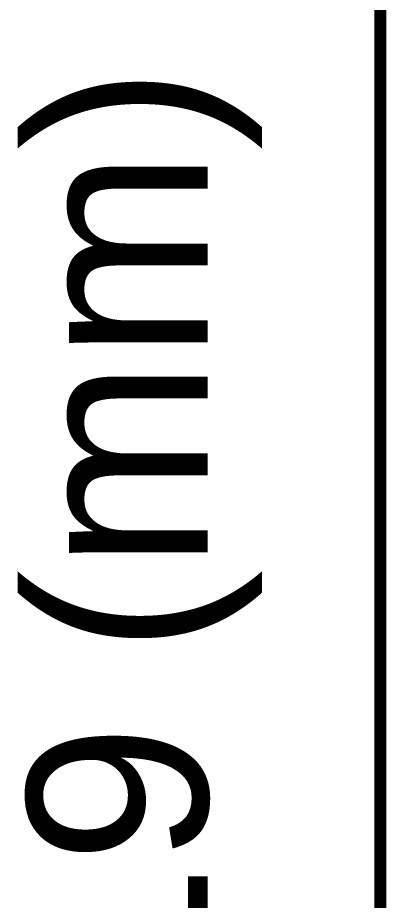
# Model space of a CAD drawing. Header units: inches. Extents: x -17 to 443, y -40 to 218.
# Drawn here: x 71.1 to 78.89, y -2.74 to 15.91 of the extents above; entities that cross this region are included whole.
import ezdxf

# ---------------------------------------------------------------- set-up
doc = ezdxf.new("R2010")
doc.units = ezdxf.units.IN
doc.layers.add('Dimension', color=6, linetype='Continuous')
doc.styles.add('Arial', font='', dxfattribs={"height": 0.2})
doc.styles.get('Arial').set_extended_font_data('Arial')

msp = doc.modelspace()

# ---------------------------------------------------------------- linework, layer by layer
at = {"layer": 'Dimension'}
for points in [[(78.765, 3.567, 0.254, 0.254, 0), (78.765, 27.159, 0.254, 0.254, 0)], [(78.765, -20.026, 0.254, 0.254, 0), (78.765, 3.567, 0.254, 0.254, 0)]]:
    msp.add_lwpolyline(points, format="xyseb", dxfattribs=at)
msp.add_lwpolyline([(78.702, 3.567, 0.127, 0.127, 1), (78.829, 3.567, 0.127, 0.127, 1)], format="xyseb", close=True, dxfattribs=at)
msp.add_lwpolyline([(78.702, 3.567, 0.127, 0.127, 1), (78.829, 3.567, 0.127, 0.127, 1)], format="xyseb", close=True, dxfattribs=at)

# ---------------------------------------------------------------- texts
at = {"layer": 'Dimension', "style": 'Arial'}
msp.add_text('47.19 (mm)', height=3.81, rotation=90, dxfattribs=at).set_placement((75.118, -12.325))

doc.saveas('drawing.dxf')
